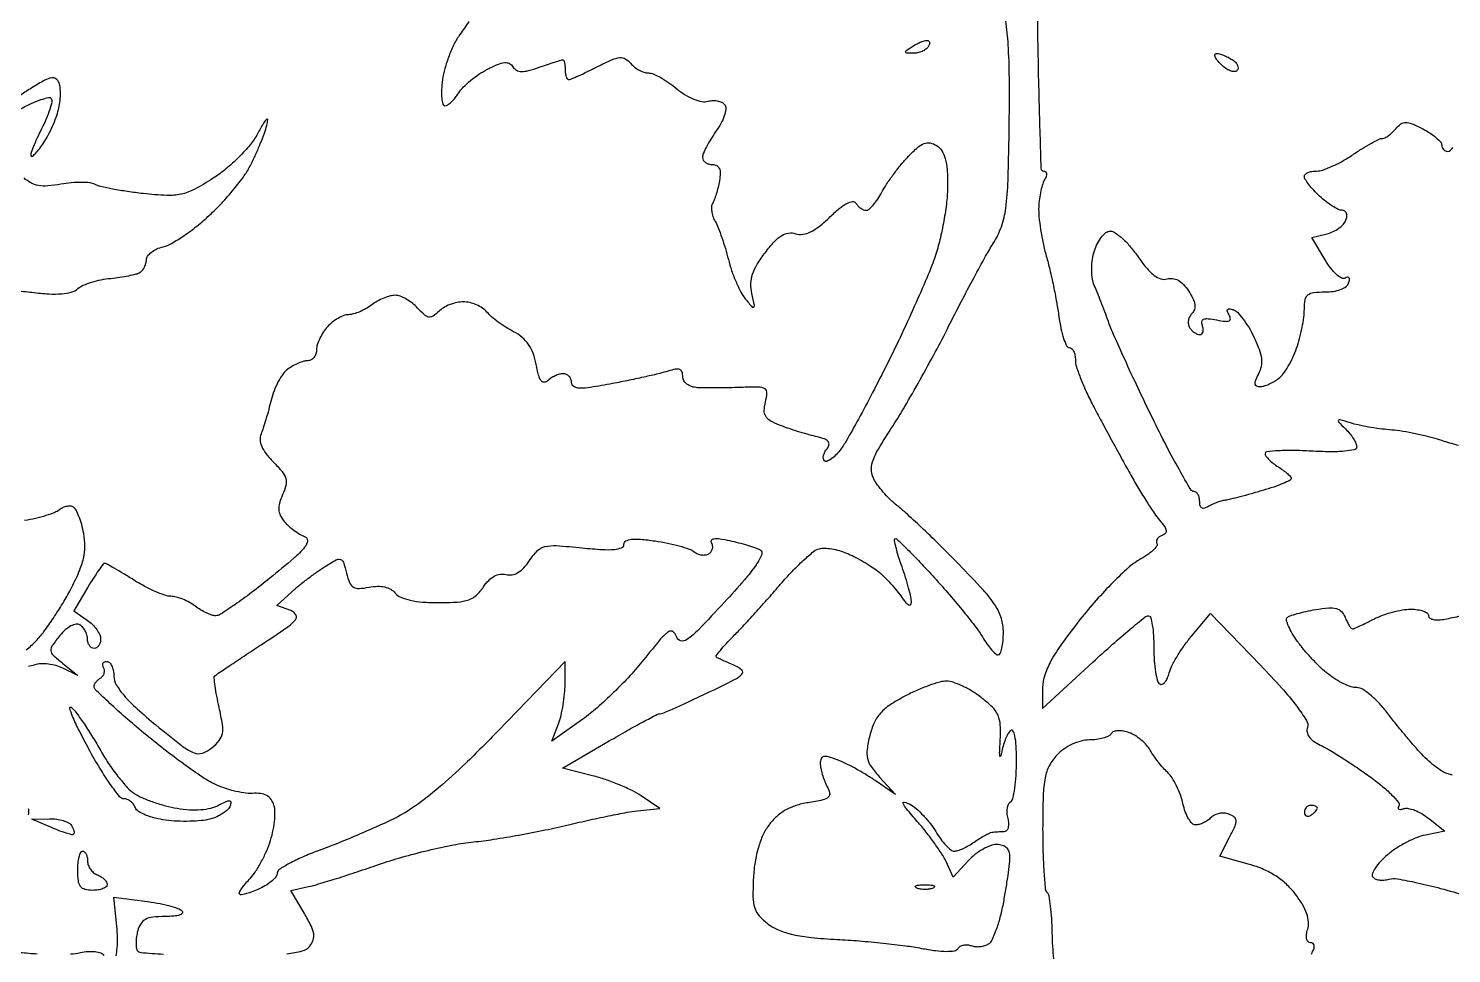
# Model space of a CAD drawing. Extents: x 0 to 102, y 0 to 135.
# Drawn here: x 22.84 to 41.24, y 16.02 to 27.99 of the extents above; entities that cross this region are included whole.
import ezdxf

# ---------------------------------------------------------------- set-up
doc = ezdxf.new("R2010")
doc.units = 0
doc.header["$MEASUREMENT"] = 0

msp = doc.modelspace()

# ---------------------------------------------------------------- linework, layer by layer
for points in [[(28.534706, 28.076142, -0.006972), (28.418406, 27.907897, 0.040367), (28.34648, 27.787383, 0.023072), (28.278691, 27.631949, 0.022927), (28.224573, 27.468246, 0.035038), (28.194379, 27.321839, 0.02091), (28.182612, 27.193621, 0.0352), (28.184844, 27.085641, 0.040944), (28.198424, 27.007873, 0.341429), (28.224911, 26.9874, 0.14926), (28.260854, 26.998374, 0.038917), (28.308705, 27.036321, 0.036009), (28.35895, 27.090194, 0.03009), (28.404305, 27.153939, -0.05681), (28.462818, 27.227531, -0.024408), (28.555887, 27.311959, -0.02377), (28.664826, 27.393138, -0.028915), (28.774281, 27.458017, -0.018366), (28.910072, 27.522031, -0.075807), (28.99775, 27.544649, -0.142015), (29.05858, 27.533517, -0.139413), (29.104542, 27.491535, 0.126467), (29.150889, 27.446985, 0.123256), (29.213432, 27.42976, 0.071044), (29.304279, 27.440565, 0.018803), (29.444339, 27.483557, -0.003115), (29.552055, 27.520356, -0.004519), (29.647635, 27.551387, -0.002359), (29.728836, 27.576521, -0.073999), (29.749524, 27.5796, -0.304343), (29.761036, 27.571878, -0.039853), (29.770483, 27.542323, -0.035395), (29.777054, 27.501336, -0.022055), (29.7792, 27.4527, 0.034209), (29.782529, 27.404094, 0.052217), (29.792616, 27.363077, 0.067939), (29.807349, 27.334855, 0.243127), (29.82487, 27.3258, 0.101015), (29.855133, 27.331977, 0.004541), (29.953108, 27.374767, 0.007464), (30.068789, 27.428633, 0.005258), (30.19729, 27.492495, -0.0126), (30.3844, 27.582084, -0.080998), (30.48545, 27.608933, -0.156658), (30.557968, 27.593269, -0.088871), (30.627279, 27.534795, 0.052454), (30.676048, 27.487195, 0.042605), (30.737051, 27.446941, 0.044198), (30.800434, 27.419408, 0.080538), (30.855996, 27.4104, -0.101212), (30.920075, 27.397295, -0.025733), (31.015889, 27.350427, -0.025166), (31.122007, 27.284383, -0.023124), (31.224109, 27.206237, 0.035006), (31.333416, 27.12662, 0.044775), (31.444414, 27.07023, 0.051422), (31.54658, 27.041094, 0.108125), (31.628623, 27.044408, -0.05817), (31.694785, 27.053702, -0.062249), (31.759753, 27.047119, -0.069967), (31.813822, 27.026457, -0.128829), (31.847702, 26.994193, -0.179168), (31.85818, 26.942235, -0.044754), (31.836824, 26.856823, -0.040022), (31.792971, 26.757149, -0.031086), (31.73035, 26.656513, 0.016331), (31.663526, 26.555866, 0.019139), (31.607074, 26.45616, 0.0184), (31.566129, 26.369213, 0.101172), (31.5558, 26.31869, 0.137525), (31.565709, 26.283344, 0.100191), (31.593563, 26.253228, 0.086096), (31.635224, 26.232953, 0.070406), (31.684355, 26.226, -0.118334), (31.739812, 26.212689, -0.175033), (31.773687, 26.176551, -0.112017), (31.785484, 26.112962, -0.034944), (31.77481, 26.015896, -0.014746), (31.756476, 25.929403, -0.014309), (31.732915, 25.843259, -0.014369), (31.70787, 25.768768, -0.050168), (31.685689, 25.723237, 0.123719), (31.672207, 25.680766, 0.051935), (31.674777, 25.620432, 0.047097), (31.69125, 25.55326, 0.044862), (31.720189, 25.489191, -0.034495), (31.758776, 25.408273, -0.010757), (31.805503, 25.282028, -0.010695), (31.851777, 25.138356, -0.011608), (31.890525, 24.996686, 0.022238), (31.932857, 24.85391, 0.018741), (31.989903, 24.70691, 0.019152), (32.052202, 24.576601, 0.048685), (32.109733, 24.489086, 0.004685), (32.199286, 24.380187, 0.410644), (32.21844, 24.378383, 0.277585), (32.226362, 24.400505, 0.003276), (32.193785, 24.557807, -0.061547), (32.182514, 24.685805, -0.07097), (32.204052, 24.806339, -0.057622), (32.26348, 24.934685, -0.025718), (32.368806, 25.088581, -0.022567), (32.485855, 25.228472, -0.068567), (32.581124, 25.307426, -0.104936), (32.66906, 25.339126, -0.111513), (32.760253, 25.331336, 0.112658), (32.852438, 25.32367, 0.078339), (32.952687, 25.354436, 0.055628), (33.067293, 25.427132, 0.023346), (33.204431, 25.548164, -0.020288), (33.325253, 25.656117, -0.050316), (33.423869, 25.721874, -0.085969), (33.496645, 25.74567, -0.298883), (33.539356, 25.725752, 0.054893), (33.566838, 25.690579, 0.049385), (33.602238, 25.660811, 0.052461), (33.639821, 25.64049, 0.098022), (33.67362, 25.6338, 0.183363), (33.711218, 25.648068, 0.033246), (33.764597, 25.702141, 0.031936), (33.821619, 25.777366, 0.024164), (33.87459, 25.86645, -0.024558), (33.937566, 25.97217, -0.01251), (34.026352, 26.098836, -0.012398), (34.124632, 26.225161, -0.018146), (34.217752, 26.33085, -0.021778), (34.337036, 26.446216, -0.089485), (34.422594, 26.49828, -0.142143), (34.499186, 26.504865, -0.090746), (34.582839, 26.471683, -0.111496), (34.651081, 26.404081, -0.076174), (34.695348, 26.303874, -0.050281), (34.719429, 26.157853, -0.017358), (34.725478, 25.943833, -0.027364), (34.713177, 25.742999, -0.014916), (34.677305, 25.498567, -0.014824), (34.625898, 25.251559, -0.02275), (34.565449, 25.0416, -0.017979), (34.474542, 24.801381, -0.005286), (34.318039, 24.439618, -0.005301), (34.13324, 24.036114, -0.005673), (33.943963, 23.6457, -0.004216), (33.755425, 23.275639, -0.005174), (33.572882, 22.933391, -0.004336), (33.414167, 22.648981, -0.036847), (33.332674, 22.527619, -0.029569), (33.272512, 22.459591, -0.048652), (33.213338, 22.41072, -0.065377), (33.163498, 22.385869, -0.286842), (33.132865, 22.392935, -0.166798), (33.119178, 22.420921, -0.083718), (33.120881, 22.460712, -0.068162), (33.137169, 22.505907, -0.052724), (33.166208, 22.549524, 0.116406), (33.191743, 22.60094, 0.250606), (33.180627, 22.642407, 0.123078), (33.127279, 22.676816, 0.02454), (33.017424, 22.708271, -0.011822), (32.91072, 22.735908, -0.006792), (32.783424, 22.773987, -0.006783), (32.656489, 22.815745, -0.011237), (32.550723, 22.854815, -0.034628), (32.432569, 22.911244, -0.128), (32.373679, 22.968279, -0.14767), (32.35462, 23.041827, -0.051607), (32.370339, 23.151167, 0.045501), (32.389125, 23.27142, 0.280572), (32.361266, 23.324535, 0.135774), (32.2827, 23.346344, 0.009538), (32.052216, 23.342148, -0.004177), (31.896785, 23.337651, -0.00373), (31.73533, 23.335533, -0.003743), (31.590224, 23.335799, -0.0116), (31.49235, 23.338983, -0.060675), (31.416179, 23.352601, -0.086946), (31.355204, 23.383696, -0.104206), (31.315991, 23.428576, -0.128308), (31.302, 23.482201, 0.090393), (31.291202, 23.54144, 0.21632), (31.260278, 23.572286, 0.137107), (31.204466, 23.577071, 0.031244), (31.11165, 23.553427, -0.018563), (31.005446, 23.523486, -0.00414), (30.821895, 23.480627, -0.004292), (30.608941, 23.434675, -0.004134), (30.39255, 23.391785, -0.00698), (30.108331, 23.341988, -0.046226), (29.964696, 23.332336, -0.133373), (29.892259, 23.353989, -0.259379), (29.8638, 23.405159, 0.095743), (29.855417, 23.448535, 0.097109), (29.831493, 23.485418, 0.098682), (29.795787, 23.510111, 0.102435), (29.75382, 23.5188, 0.067306), (29.705086, 23.51221, 0.03906), (29.649439, 23.492092, 0.038301), (29.595805, 23.462684, 0.051868), (29.552921, 23.427881, -0.192363), (29.508627, 23.408875, -0.251676), (29.469963, 23.428412, -0.088342), (29.436455, 23.50079, -0.017979), (29.405307, 23.63917, 0.040834), (29.365696, 23.783945, 0.063641), (29.306538, 23.89875, 0.06799), (29.223732, 23.989678, 0.054828), (29.113594, 24.062911, -0.021784), (29.015555, 24.11915, -0.017584), (28.915316, 24.187659, -0.017931), (28.827176, 24.257569, -0.042941), (28.76863, 24.316922, 0.072655), (28.712278, 24.367659, 0.044592), (28.633669, 24.410485, 0.04376), (28.546352, 24.439639, 0.058764), (28.463584, 24.4494, 0.05383), (28.379853, 24.440359, 0.038561), (28.289609, 24.413213, 0.03912), (28.206672, 24.373407, 0.065021), (28.145297, 24.326211, -0.045091), (28.072041, 24.265097, -0.192036), (28.017545, 24.252584, -0.147729), (27.960479, 24.279945, -0.023708), (27.872342, 24.368511, 0.041411), (27.804702, 24.431835, 0.037681), (27.725469, 24.485388, 0.039783), (27.646964, 24.522299, 0.09024), (27.582658, 24.534, 0.066702), (27.517357, 24.52525, 0.030337), (27.435601, 24.497513, 0.029371), (27.351666, 24.457335, 0.035611), (27.27852, 24.409791, -0.033512), (27.205739, 24.362048, -0.028102), (27.122901, 24.321277, -0.029035), (27.042708, 24.292627, -0.066383), (26.979362, 24.282891, 0.086225), (26.917644, 24.270895, 0.039007), (26.842933, 24.235544, 0.037108), (26.767949, 24.184889, 0.041758), (26.704412, 24.125489, 0.039834), (26.650826, 24.055862, 0.033667), (26.605529, 23.974691, 0.035013), (26.574316, 23.89462, 0.075569), (26.5644, 23.829389, -0.076779), (26.556056, 23.775373, -0.089708), (26.531873, 23.729533, -0.100764), (26.495899, 23.698889, -0.126851), (26.45367, 23.688, 0.07056), (26.400853, 23.680509, 0.028533), (26.332074, 23.656271, 0.027537), (26.259908, 23.621328, 0.031356), (26.195219, 23.579985, 0.078502), (26.133554, 23.517991, 0.0323), (26.070271, 23.417385, 0.030965), (26.01505, 23.298548, 0.034657), (25.9773, 23.178135, -0.007078), (25.946048, 23.055057, -0.006331), (25.910197, 22.928229, -0.006361), (25.875104, 22.815132, -0.019619), (25.847443, 22.740012, 0.117553), (25.835162, 22.662949, 0.083765), (25.856288, 22.577783, 0.062767), (25.912239, 22.483516, 0.031104), (26.004443, 22.379066, -0.0236), (26.119297, 22.252826, -0.103077), (26.16617, 22.164007, -0.130253), (26.168049, 22.075004, -0.047433), (26.126512, 21.95481, 0.034537), (26.085579, 21.845556, 0.087472), (26.075888, 21.76161, 0.101311), (26.095855, 21.687001, 0.057385), (26.147175, 21.608342, 0.036435), (26.202151, 21.55114, 0.02473), (26.272258, 21.494105, 0.024975), (26.345846, 21.445517, 0.044857), (26.41115, 21.414456, -0.339756), (26.446204, 21.358723, -0.151456), (26.410818, 21.273663, -0.042415), (26.269979, 21.131189, -0.006376), (25.960684, 20.87402, -0.007707), (25.723747, 20.688046, -0.011046), (25.507697, 20.531192, -0.007115), (25.323586, 20.40748, -0.145365), (25.260017, 20.3886, -0.082584), (25.209889, 20.396936, -0.026934), (25.140109, 20.425087, -0.026006), (25.064644, 20.465271, -0.026571), (24.99432, 20.512809, 0.036851), (24.920461, 20.560557, 0.029033), (24.834356, 20.601323, 0.029832), (24.749484, 20.629871, 0.061795), (24.680369, 20.639709, -0.080732), (24.601404, 20.654004, -0.018965), (24.476204, 20.703738, -0.019054), (24.334853, 20.772743, -0.017712), (24.1956, 20.8539, 0.004475), (24.064632, 20.934947, 0.006669), (23.948515, 21.003272, 0.003208), (23.849095, 21.059158, 0.1271), (23.824938, 21.0654, 0.236452), (23.804751, 21.055288, 0.006807), (23.746597, 20.975265, 0.012394), (23.680233, 20.876156, 0.00805), (23.608271, 20.758557), (23.427229, 20.451713), (23.599914, 20.330759, -0.043012), (23.665983, 20.27545, -0.042556), (23.721874, 20.209468, -0.045933), (23.760374, 20.143139, -0.108958), (23.7726, 20.087703, -0.067526), (23.766268, 20.04103, -0.084255), (23.747749, 20.001468, -0.099624), (23.720261, 19.975011, -0.142884), (23.688, 19.9656, -0.142666), (23.655739, 19.974996, -0.09965), (23.628251, 20.00141, -0.08433), (23.609733, 20.040909, -0.067639), (23.6034, 20.087507, 0.070808), (23.596122, 20.138643, 0.052786), (23.574524, 20.19145, 0.053341), (23.542714, 20.237919, 0.077743), (23.505099, 20.270168, 0.186075), (23.45497, 20.279582, 0.077023), (23.388764, 20.256456, 0.059899), (23.315774, 20.205502, 0.040281), (23.245561, 20.131802, 0.016882), (23.146949, 20.001246, 0.179467), (23.130238, 19.937913, 0.18287), (23.159046, 19.879608, 0.017652), (23.280412, 19.774264), (23.4765, 19.615844), (23.282954, 19.710809, 0.048733), (23.19649, 19.743232, 0.036811), (23.096792, 19.762176, 0.037692), (22.999522, 19.765956, 0.06781), (22.920996, 19.752321, -0.019358), (22.837874, 19.72944, -0.008006)], [(26.181557, 16.01521, 0.036498), (26.379065, 16.05156, 0.157049), (26.47863, 16.11489, 0.09452), (26.521609, 16.192775, 0.121137), (26.527697, 16.274159, 0.073817), (26.493954, 16.378135, 0.017971), (26.407702, 16.53711), (26.232627, 16.83384), (26.461963, 16.884215, 0.018684), (26.591017, 16.917662, 0.003565), (26.822742, 16.988855, 0.003798), (27.092169, 17.075994, 0.003485), (27.3681, 17.169697, -0.01464), (27.667389, 17.26394, -0.010422), (28.007623, 17.352607, -0.010535), (28.336015, 17.42364, -0.021982), (28.5948, 17.462222, 0.012462), (28.853633, 17.495788, 0.006085), (29.181977, 17.550818, 0.006032), (29.522249, 17.616361, 0.00869), (29.8215, 17.683196, -0.00479), (30.099226, 17.747501, -0.005008), (30.374044, 17.805484, -0.004819), (30.612362, 17.850894, -0.021998), (30.7521, 17.869825), (31.0059, 17.8929), (30.764907, 18.056147, 0.034459), (30.645118, 18.125771, 0.015834), (30.480618, 18.200407, 0.015596), (30.301873, 18.268319, 0.020814), (30.135533, 18.318007), (29.747154, 18.41662), (30.348987, 18.76811, -0.003647), (30.583538, 18.902811, -0.005508), (30.789901, 19.01635, -0.002344), (30.967322, 19.110367, -0.121238), (31.004841, 19.1196, 0.101486), (31.042521, 19.127327, 0.00244), (31.207132, 19.198763, 0.00524), (31.399599, 19.285823, 0.003526), (31.617634, 19.389091, 0.004061), (31.96832, 19.561749, 0.0804), (32.065152, 19.631771, 0.429148), (32.063717, 19.685906, 0.084574), (31.971853, 19.744116, -0.003352), (31.891215, 19.778472, -0.004412), (31.818148, 19.810951, -0.003234), (31.75741, 19.83907, -0.041954), (31.735846, 19.851529, -0.421299), (31.732813, 19.869681, -0.011348), (31.787207, 19.940556, -0.017032), (31.861068, 20.026255, -0.009999), (31.95486, 20.123875, 0.008508), (32.076009, 20.249219, 0.003393), (32.237949, 20.424948, 0.003356), (32.410092, 20.616885, 0.00422), (32.566847, 20.797084, -0.013583), (32.715419, 20.961554, -0.016792), (32.862874, 21.106088, -0.015249), (32.992885, 21.218134, -0.107839), (33.066933, 21.255374, -0.072424), (33.135041, 21.262657, -0.03), (33.227435, 21.253569, -0.028903), (33.326923, 21.231758, -0.033053), (33.418739, 21.199311, -0.016946), (33.512874, 21.155033, -0.010682), (33.619779, 21.097334, -0.010724), (33.722586, 21.036025, -0.019319), (33.803689, 20.9808, -0.029671), (33.879805, 20.917237, -0.015465), (33.967202, 20.829732, -0.015325), (34.051634, 20.734086, -0.022577), (34.119201, 20.644726, 0.020543), (34.177844, 20.566509, 0.085981), (34.222094, 20.528101, 0.340302), (34.247434, 20.53097, 0.211013), (34.259287, 20.560126, 0.047956), (34.250619, 20.628755, 0.010032), (34.221598, 20.74656, 0.010437), (34.182169, 20.882409, 0.009704), (34.136198, 21.019861, -0.009424), (34.092477, 21.150344, -0.014546), (34.060133, 21.264813, -0.008832), (34.038021, 21.359842, -0.254372), (34.044887, 21.383087, -0.408874), (34.066329, 21.383283, -0.002978), (34.206514, 21.246507, -0.008642), (34.368572, 21.080867, -0.005171), (34.555697, 20.878726, -0.006725), (34.750641, 20.657821, -0.006971), (34.937209, 20.434359, -0.006756), (35.093294, 20.236619, -0.029744), (35.176562, 20.11365, 0.019629), (35.234305, 20.024549, 0.026701), (35.293602, 19.949341, 0.025788), (35.347356, 19.894194, 0.188855), (35.38104, 19.881, 0.308272), (35.406807, 19.898554, 0.038017), (35.427907, 19.967084, 0.034341), (35.442602, 20.061734, 0.021348), (35.4474, 20.174053, 0.073886), (35.42076, 20.353348, 0.070922), (35.343037, 20.519904, 0.040843), (35.185461, 20.722997, 0.008612), (34.87635, 21.049056, 0.003957), (34.642212, 21.283916, 0.00431), (34.410918, 21.508376, 0.004051), (34.209716, 21.697203, 0.021148), (34.0938, 21.795491, -0.024857), (34.005356, 21.871619, -0.018026), (33.914481, 21.964527, -0.018285), (33.834428, 22.059237, -0.037461), (33.780351, 22.139953, -0.101418), (33.74194, 22.258539, -0.109079), (33.754825, 22.379404, -0.053827), (33.830388, 22.543709, -0.008798), (34.015623, 22.841677, 0.010866), (34.172143, 23.095791, 0.004872), (34.367279, 23.43614, 0.00482), (34.566637, 23.800021, 0.006533), (34.739206, 24.132715, -0.003516), (34.901064, 24.449421, -0.003481), (35.067887, 24.764871, -0.003416), (35.217671, 25.038885, -0.013459), (35.315571, 25.204454, 0.055039), (35.420496, 25.421141, 0.052267), (35.477904, 25.659298, 0.025918), (35.506998, 26.020946, 0.00373), (35.522562, 26.762242, 0.005347), (35.524225, 27.348385, 0.013341), (35.509436, 27.776456, 0.01665), (35.480043, 28.086526, 0.072354)], [(35.886879, 28.101225, 0.004164), (35.907017, 27.0453, 0.000842), (35.932275, 26.17697, 0.405232), (35.968957, 26.1414, -0.172723), (35.993854, 26.132535, -0.192282), (36.006176, 26.110336, -0.119362), (36.002378, 26.076194, -0.054387), (35.982438, 26.03565, 0.066611), (35.955801, 25.97798, 0.021279), (35.931722, 25.88641, 0.020811), (35.913311, 25.781024, 0.021805), (35.90408, 25.6761, 0.034971), (35.907273, 25.552244, 0.014273), (35.928154, 25.385023, 0.01404), (35.960896, 25.205954, 0.017425), (36.001775, 25.0416, -0.011577), (36.04743, 24.866794, -0.006695), (36.094623, 24.654687, -0.006688), (36.136296, 24.440502, -0.011154), (36.164924, 24.25905, 0.018234), (36.191461, 24.105046, 0.028507), (36.226562, 23.975243, 0.027668), (36.264627, 23.878943, 0.292719), (36.298584, 23.8572, -0.192831), (36.328914, 23.845051, -0.087626), (36.354671, 23.810021, -0.067464), (36.37215, 23.75806, -0.047476), (36.378, 23.696591, 0.079178), (36.392201, 23.607475, 0.014541), (36.448757, 23.450168, 0.015298), (36.52666, 23.268351, 0.013388), (36.618874, 23.083241, 0.00142), (36.728171, 22.87921, 0.00087), (36.858138, 22.639236, 0.000872), (36.987633, 22.402113, 0.001554), (37.09514, 22.2075, 0.007653), (37.195319, 22.03379, 0.007448), (37.301654, 21.861636, 0.007378), (37.39956, 21.713162, 0.027364), (37.467616, 21.62409, -0.023365), (37.530205, 21.543516, -0.115263), (37.551612, 21.490565, -0.232006), (37.540103, 21.453525, -0.119862), (37.498423, 21.426514, 0.066533), (37.460793, 21.407434, 0.099705), (37.435231, 21.381066, 0.127322), (37.425602, 21.351801, 0.15578), (37.432542, 21.323987, -0.308135), (37.431001, 21.289173, -0.044641), (37.381019, 21.233464, -0.037825), (37.301949, 21.170213, -0.023268), (37.200419, 21.107607, 0.056938), (37.064315, 21.010486, 0.013995), (36.865058, 20.820521, 0.014148), (36.647686, 20.588582, 0.013717), (36.44145, 20.342364, 0.010973), (36.207893, 20.03378, 0.03064), (36.062679, 19.80455, 0.044324), (35.981523, 19.620263, 0.08174), (35.955, 19.459106), (35.955, 19.190074), (36.605356, 19.789337, -0.004919), (36.85958, 20.019005, -0.007528), (37.084864, 20.212566, -0.003258), (37.279553, 20.372673, -0.172099), (37.324456, 20.3886, -0.341558), (37.351427, 20.367743, -0.02282), (37.373007, 20.26581, -0.025295), (37.388244, 20.130838, -0.01546), (37.3932, 19.970593, 0.016839), (37.398708, 19.807077, 0.023471), (37.4154, 19.661655, 0.021187), (37.439218, 19.546281, 0.195243), (37.468775, 19.505877, 0.242135), (37.501349, 19.503317, 0.115905), (37.536258, 19.528633, 0.074408), (37.568496, 19.579598, 0.041927), (37.592375, 19.648935, -0.055728), (37.627127, 19.741483, -0.018575), (37.697588, 19.868135, -0.018227), (37.786673, 20.003725, -0.019794), (37.883109, 20.128669), (38.125819, 20.418639), (38.772681, 19.747969, -0.009435), (39.046399, 19.453245, -0.021141), (39.24019, 19.217154, -0.021684), (39.366391, 19.033349, -0.218045), (39.378057, 18.943383, 0.12629), (39.374985, 18.880976, 0.105901), (39.40166, 18.820119, 0.082826), (39.458187, 18.76404, 0.047188), (39.541848, 18.715935, -0.027181), (39.648619, 18.660094, -0.00713), (39.813284, 18.559028, -0.00722), (39.997749, 18.438388, -0.007341), (40.177624, 18.313122, -0.015724), (40.339264, 18.189109, -0.025272), (40.467929, 18.072469, -0.022637), (40.558209, 17.973315, -0.322228), (40.561367, 17.928189, 0.109688), (40.552476, 17.902655, 0.301956), (40.560701, 17.886461, 0.171363), (40.58544, 17.882088, 0.045655), (40.624756, 17.892368, -0.137679), (40.681524, 17.89654, -0.042398), (40.764673, 17.872176, -0.03881), (40.857339, 17.827715, -0.03404), (40.9464, 17.767697), (41.1579, 17.603197), (40.9041, 17.550987, 0.045744), (40.78978, 17.516335, 0.024112), (40.655074, 17.453911, 0.023782), (40.52225, 17.376138, 0.033657), (40.412753, 17.293834, 0.026659), (40.325201, 17.209757, 0.039491), (40.258874, 17.12662, 0.045424), (40.219476, 17.055127, 0.246429), (40.222487, 17.012388, 0.152806), (40.252677, 16.98623, 0.06449), (40.304773, 16.971143, 0.055448), (40.369037, 16.968423, 0.046858), (40.436215, 16.979411, -0.107079), (40.542077, 16.983906, -0.010272), (40.796852, 16.934523, -0.012709), (41.101104, 16.860901, -0.0097), (41.430181, 16.765478, 0.006743)], [(22.733206, 26.942031, -0.017533), (22.874369, 27.014555, -0.028191), (22.999817, 27.065122, -0.027358), (23.099246, 27.092865, -0.318844), (23.134384, 27.078012, -0.197004), (23.141492, 27.035208, -0.021298), (23.11449, 26.936519, -0.023581), (23.070055, 26.817315, -0.016881), (23.009739, 26.688434, 0.010237), (22.948563, 26.562115, 0.016065), (22.901764, 26.450931, 0.010213), (22.868537, 26.358723, 0.285074), (22.874119, 26.334881, 0.392951), (22.892807, 26.334197, 0.026872), (22.934517, 26.374318, 0.027063), (22.984503, 26.434031, 0.015704), (23.038217, 26.510648, 0.02454), (23.093775, 26.60526, 0.01558), (23.149462, 26.720322, 0.015647), (23.197178, 26.836969, 0.027782), (23.228, 26.936099, 0.029882), (23.245606, 27.029578, 0.02645), (23.252885, 27.128394, 0.027373), (23.249822, 27.21819, 0.069506), (23.235131, 27.281612, 0.138873), (23.195112, 27.335094, 0.210669), (23.139504, 27.348535, 0.082879), (23.050633, 27.316749, 0.011891), (22.883709, 27.218351, 0.009842), (22.738262, 27.123865, 0.004189)], [(22.663537, 24.595224, -0.011142), (22.88494, 24.57256, 0.015518), (23.104565, 24.552017, 0.035756), (23.270344, 24.553551, 0.048831), (23.393717, 24.575787, 0.104584), (23.478932, 24.620619, -0.071055), (23.548472, 24.663335, -0.026372), (23.65635, 24.70348, -0.025499), (23.780331, 24.735472, -0.028021), (23.903088, 24.753463, 0.013304), (24.022521, 24.767392, 0.014919), (24.136534, 24.787261, 0.014302), (24.23215, 24.809748, 0.073631), (24.281995, 24.831209, 0.084174), (24.313689, 24.859093, 0.053435), (24.340476, 24.900469, 0.051941), (24.358661, 24.948203, 0.065143), (24.3648, 24.995122, -0.162639), (24.380551, 25.042263, -0.067261), (24.428397, 25.090703, -0.056782), (24.498467, 25.133068, -0.046147), (24.5813, 25.162195, 0.069069), (24.689655, 25.205955, 0.018767), (24.84666, 25.30423, 0.018616), (25.018173, 25.430345, 0.018366), (25.180631, 25.569414, 0.01943), (25.338289, 25.726495, 0.015674), (25.495424, 25.906733, 0.015956), (25.630088, 26.082494, 0.038733), (25.714675, 26.222197, 0.011494), (25.776665, 26.352508, 0.009081), (25.837876, 26.496132, 0.0092), (25.889844, 26.631594, 0.022442), (25.921738, 26.7336, 0.042419), (25.933862, 26.802823, 0.684613), (25.918883, 26.81022, 0.075298), (25.879248, 26.761063, 0.006799), (25.801281, 26.623188, -0.046819), (25.705164, 26.481065, -0.023884), (25.560364, 26.321191, -0.023429), (25.393335, 26.168611, -0.031295), (25.227537, 26.047521, -0.01921), (24.982522, 25.904023, -0.069263), (24.81311, 25.841587, -0.065459), (24.628215, 25.826008, -0.015957), (24.3225, 25.850081, -0.008828), (24.119766, 25.876204, -0.010643), (23.930401, 25.908143, -0.009404), (23.772739, 25.941283, -0.068202), (23.700493, 25.968656, 0.098851), (23.635338, 25.988904, 0.024711), (23.523531, 25.995042, 0.024274), (23.392441, 25.989386, 0.022306), (23.258722, 25.971052, -0.024615), (23.091366, 25.948892, -0.063059), (22.969505, 25.9542, -0.081221), (22.871924, 25.987794, -0.066548), (22.782465, 26.052548, 0.054772)], [(41.331823, 22.590406, -0.001135), (41.245545, 22.615085, -0.002926), (41.145274, 22.644649, -0.001936), (41.030441, 22.679724, 0.016947), (40.895806, 22.716468, 0.010346), (40.734719, 22.751114, 0.010365), (40.573503, 22.778858, 0.018066), (40.438742, 22.794229, -0.013991), (40.310178, 22.807832, -0.010298), (40.168629, 22.829804, -0.010423), (40.03552, 22.856155, -0.022767), (39.935088, 22.883066, 0.004181), (39.80027, 22.924618, 0.304003), (39.779195, 22.918107, 0.378068), (39.780025, 22.898386, 0.005117), (39.871696, 22.804819, -0.027758), (39.926848, 22.743177, -0.029753), (39.973469, 22.677164, -0.031135), (40.006277, 22.616122, -0.108148), (40.0158, 22.57261, -0.352128), (39.986322, 22.535944, -0.031137), (39.860521, 22.516382, -0.026415), (39.675662, 22.509134, -0.010705), (39.4236, 22.517969, 0.010349), (39.196533, 22.526089, 0.017275), (39.005359, 22.522361, 0.011427), (38.853798, 22.510684, 0.38529), (38.8314, 22.485932, 0.162199), (38.842064, 22.453923, 0.03412), (38.881102, 22.408634, 0.032442), (38.935823, 22.360026, 0.025807), (39.0006, 22.314767, -0.018116), (39.065404, 22.270955, -0.024852), (39.120097, 22.226691, -0.023217), (39.160513, 22.186988, -0.189173), (39.1698, 22.163319, -0.290053), (39.155642, 22.140966, -0.011074), (39.061633, 22.099049, -0.016836), (38.942711, 22.053795, -0.010709), (38.801572, 22.008814, -0.00385), (38.651927, 21.965879, -0.004277), (38.506784, 21.926777, -0.003965), (38.382479, 21.895477, -0.022176), (38.315122, 21.882216, 0.032887), (38.262188, 21.870612, 0.019256), (38.200564, 21.850186, 0.019206), (38.140227, 21.824891, 0.030763), (38.09115, 21.798278, -0.074452), (38.046213, 21.77876, -0.207382), (38.012914, 21.783719, -0.192079), (37.992073, 21.812036, -0.063818), (37.9854, 21.864107, 0.054439), (37.97989, 21.914563, 0.07412), (37.963551, 21.957256, 0.093733), (37.939401, 21.985905, 0.172553), (37.911021, 21.996, -0.266392), (37.869512, 22.019805, -0.003855), (37.722488, 22.275577, -0.009395), (37.556497, 22.582916, -0.005913), (37.373652, 22.94775, -0.002956), (37.188646, 23.333844, -0.003335), (37.015624, 23.706903, -0.00305), (36.872556, 24.025994, -0.018155), (36.804992, 24.1956, 0.004152), (36.75893, 24.321366, 0.003448), (36.70789, 24.454423, 0.003481), (36.659438, 24.575681, 0.009391), (36.622815, 24.6609, -0.068477), (36.59809, 24.744389, -0.033951), (36.58888, 24.854687, -0.032653), (36.594805, 24.973445, -0.038497), (36.616287, 25.0839, -0.041059), (36.652526, 25.182832, -0.046261), (36.703318, 25.270392, -0.051824), (36.760198, 25.335029, -0.139706), (36.81429, 25.362368, -0.189248), (36.879402, 25.350269, -0.039723), (36.974304, 25.280023, -0.036045), (37.079039, 25.174602, -0.026022), (37.180426, 25.043438, 0.020475), (37.297903, 24.887925, 0.055854), (37.396625, 24.791948, 0.087615), (37.483649, 24.746096, 0.155607), (37.563923, 24.745983, -0.111778), (37.634574, 24.751982, -0.093748), (37.705983, 24.72793, -0.075635), (37.775874, 24.673372, -0.04427), (37.841833, 24.589863, -0.030995), (37.897204, 24.492722, -0.07673), (37.921585, 24.414718, -0.110941), (37.917069, 24.351394, -0.123934), (37.885732, 24.298972, 0.078965), (37.856137, 24.258193, 0.074126), (37.839835, 24.209361, 0.077878), (37.838911, 24.160188, 0.104608), (37.853944, 24.118371, 0.054564), (37.881395, 24.083191, 0.049279), (37.916693, 24.053417, 0.0524), (37.954124, 24.033088, 0.098522), (37.987738, 24.0264, 0.179151), (38.013311, 24.035867, 0.148477), (38.028997, 24.060506, 0.102465), (38.03155, 24.098055, 0.057585), (38.020135, 24.142507, -0.118439), (38.013389, 24.193858, -0.279958), (38.035876, 24.223372, -0.120362), (38.094027, 24.231222, -0.02088), (38.204564, 24.214841, 0.017209), (38.315441, 24.197576, 0.124629), (38.368541, 24.204406, 0.346945), (38.384152, 24.231234, 0.103533), (38.366898, 24.278909, -0.041411), (38.343524, 24.324833, -0.260451), (38.346597, 24.349991, -0.275408), (38.369244, 24.359624, -0.044822), (38.417774, 24.348521, -0.124143), (38.472701, 24.313969, -0.028081), (38.54478, 24.229448, -0.027427), (38.619119, 24.119641, -0.023621), (38.685097, 23.996849, -0.021931), (38.753463, 23.836031, -0.058284), (38.783288, 23.715032, -0.078978), (38.780002, 23.613619, -0.075487), (38.745571, 23.516503, 0.022449), (38.705979, 23.433806, 0.130541), (38.699199, 23.386381, 0.273465), (38.718771, 23.360714, 0.102904), (38.764973, 23.352291, 0.067716), (38.816068, 23.360534, 0.029227), (38.880893, 23.384464, 0.028258), (38.947927, 23.418395, 0.03336), (39.006914, 23.458041, 0.068787), (39.064974, 23.517322, 0.025122), (39.130206, 23.615301, 0.024345), (39.191703, 23.731021, 0.026729), (39.239564, 23.848674, 0.019986), (39.277646, 23.974935, 0.014958), (39.309791, 24.116646, 0.015181), (39.332039, 24.252112, 0.033118), (39.339, 24.357092, -0.043507), (39.349466, 24.477146, -0.178729), (39.385632, 24.539207, -0.147391), (39.45831, 24.569657, -0.026793), (39.605898, 24.577118, 0.038919), (39.713703, 24.58519, 0.052716), (39.80808, 24.61008, 0.06346), (39.878431, 24.647601, 0.157454), (39.912973, 24.693826, 0.0498), (39.922891, 24.736205, 0.194433), (39.91627, 24.761739, 0.288535), (39.896595, 24.769398, 0.090993), (39.865858, 24.757402, -0.271539), (39.820629, 24.756349, -0.058032), (39.754186, 24.804079, -0.045746), (39.679862, 24.885396, -0.029014), (39.608281, 24.992061), (39.437997, 25.280671), (39.632967, 25.329605, 0.049945), (39.711182, 25.357776, 0.045279), (39.785051, 25.401656, 0.04812), (39.844086, 25.453714, 0.096686), (39.876913, 25.50617, 0.067754), (39.888401, 25.554988, 0.115533), (39.88282, 25.596309, 0.152455), (39.861401, 25.62352, 0.151481), (39.828247, 25.6338, -0.114174), (39.778112, 25.6454, -0.026307), (39.701771, 25.687834, -0.025848), (39.61693, 25.747335, -0.022726), (39.534803, 25.817747, -0.017509), (39.459827, 25.893295, -0.022371), (39.396517, 25.968179, -0.021075), (39.350081, 26.03392, -0.144193), (39.339, 26.071547, -0.209936), (39.350732, 26.098257, -0.081525), (39.385235, 26.120881, -0.062082), (39.436137, 26.136275, -0.042446), (39.496394, 26.1414, 0.083726), (39.577325, 26.155048, 0.022374), (39.699105, 26.203528, 0.022029), (39.83458, 26.271946, 0.021134), (39.965451, 26.3529, -0.009722), (40.089962, 26.433905, -0.012964), (40.206268, 26.502272, -0.010217), (40.305045, 26.554333, -0.116681), (40.347598, 26.5644, 0.120401), (40.381681, 26.572728, 0.035653), (40.427772, 26.601022, 0.033515), (40.476759, 26.641359, 0.030564), (40.521551, 26.689072, -0.061928), (40.587654, 26.751195, -0.160586), (40.649104, 26.77103, -0.101257), (40.728539, 26.754261, -0.016843), (40.87031, 26.686899, -0.024683), (40.964233, 26.632296, -0.032603), (41.043546, 26.573102, -0.034189), (41.100451, 26.517405, -0.183977), (41.1156, 26.477627, 0.09443), (41.121596, 26.446164, 0.096742), (41.138723, 26.419413, 0.098952), (41.16428, 26.401506, 0.103846), (41.194316, 26.3952, 0.18634), (41.226438, 26.407602, 0.06989), (41.25785, 26.445327, 0.056863)], [(22.808747, 19.946783, 0.044743), (22.938237, 20.062664, 0.028219), (23.039554, 20.184193, 0.012039), (23.161641, 20.357228, 0.011868), (23.283312, 20.548463, 0.01528), (23.385423, 20.730012, 0.018389), (23.492758, 20.955071, 0.04451), (23.550531, 21.129829, 0.055743), (23.569246, 21.286424, 0.048293), (23.554546, 21.451284, 0.02114), (23.527743, 21.566944, 0.025778), (23.492631, 21.672354, 0.025721), (23.454773, 21.756112, 0.136152), (23.420904, 21.792718, 0.117137), (23.383224, 21.805219, 0.067931), (23.335335, 21.802895, 0.061972), (23.285031, 21.786895, 0.061849), (23.240144, 21.759048, -0.07702), (23.178936, 21.72359, -0.017636), (23.065726, 21.684044, -0.017831), (22.930548, 21.647339, -0.016538), (22.789675, 21.619309, -0.038293)], [(41.253344, 18.325664, 0.046701), (41.2002, 18.341789, -0.086754), (41.137334, 18.366485, -0.022978), (41.047573, 18.427021, -0.0226), (40.950248, 18.506449, -0.021519), (40.858817, 18.595589, -0.010181), (40.759583, 18.705433, -0.004928), (40.636924, 18.849743, -0.004885), (40.512049, 19.002643, -0.007004), (40.404626, 19.14075, 0.027281), (40.302008, 19.262185, 0.032145), (40.191931, 19.364808, 0.033901), (40.089744, 19.437501, 0.138512), (40.017168, 19.458, -0.081347), (39.945329, 19.469766, -0.028753), (39.848267, 19.508777, -0.027643), (39.744653, 19.564701, -0.029088), (39.649666, 19.630857, -0.024419), (39.552402, 19.715367, -0.013303), (39.441124, 19.827848, -0.013228), (39.333823, 19.948486, -0.020434), (39.248327, 20.058728, -0.021183), (39.182422, 20.160112, -0.032292), (39.134945, 20.253694, -0.033728), (39.108236, 20.329802, -0.270167), (39.117337, 20.364337, -0.115085), (39.153648, 20.386912, -0.013097), (39.246536, 20.415736, -0.015279), (39.360569, 20.444142, -0.011877), (39.486116, 20.468264, -0.019631), (39.654036, 20.489673, -0.085222), (39.753718, 20.481433, -0.141073), (39.81836, 20.443314, -0.094168), (39.865024, 20.370498, 0.018837), (39.890859, 20.312615, 0.027235), (39.918296, 20.263785, 0.025933), (39.943974, 20.227682, 0.229061), (39.961103, 20.2194, 0.102229), (39.984357, 20.224205, 0.004903), (40.057255, 20.256524, 0.007847), (40.143375, 20.297363, 0.005557), (40.23878, 20.345779, -0.032537), (40.348544, 20.394228, -0.022391), (40.478259, 20.435187, -0.022641), (40.60719, 20.463451, -0.042097), (40.71375, 20.472679, -0.035253), (40.802857, 20.466589, -0.053599), (40.878059, 20.447722, -0.070076), (40.929668, 20.420007, -0.238907), (40.9464, 20.386988, 0.256351), (40.962604, 20.35746, 0.092667), (41.008528, 20.339, 0.06311), (41.076859, 20.334117, 0.037518), (41.1579, 20.344688, -0.000202), (41.253292, 20.364453, -0.000124), (41.365627, 20.387653, -0.000124)], [(39.430493, 16.01055, 0.031366), (39.460404, 16.076083, 0.111847), (39.466922, 16.121438, 0.22167), (39.451849, 16.147988, 0.155787), (39.418616, 16.1586, -0.205115), (39.386997, 16.172141, -0.14001), (39.368582, 16.207226, -0.086607), (39.366793, 16.262504, -0.04175), (39.382575, 16.331818, 0.096333), (39.393431, 16.42559, 0.064963), (39.371274, 16.531328, 0.051248), (39.315395, 16.650421, 0.027628), (39.224265, 16.784671, 0.042509), (39.106429, 16.914615, 0.043441), (38.969115, 17.021721, 0.041745), (38.810251, 17.106899, 0.033945), (38.628157, 17.171488), (38.245337, 17.278671), (38.372127, 17.523855, 0.012763), (38.442456, 17.668808, 0.114408), (38.456295, 17.737655, 0.228808), (38.432871, 17.782723, 0.068907), (38.363372, 17.821053, 0.076954), (38.3044, 17.833796, 0.06167), (38.239492, 17.829637, 0.062726), (38.178731, 17.810009, 0.087133), (38.131993, 17.777233, -0.046863), (38.087711, 17.740555, -0.037384), (38.033979, 17.709551, -0.038626), (37.979383, 17.688287, -0.073681), (37.932902, 17.6814, -0.206025), (37.889028, 17.700279, -0.055335), (37.842242, 17.762143, -0.046483), (37.799954, 17.85103, -0.033751), (37.769272, 17.95627, 0.032674), (37.736118, 18.070907, 0.026987), (37.686479, 18.188048, 0.027813), (37.628947, 18.290807, 0.062979), (37.5722, 18.359312, -0.023876), (37.513405, 18.419965, -0.01453), (37.449614, 18.496779, -0.014549), (37.390661, 18.57681, -0.024838), (37.346847, 18.6473, 0.057132), (37.299552, 18.713465, 0.034882), (37.230302, 18.780121, 0.034617), (37.151381, 18.837348, 0.05101), (37.07459, 18.875036, 0.042517), (36.998912, 18.895926, 0.060013), (36.929175, 18.900428, 0.074808), (36.873829, 18.888934, 0.167318), (36.841, 18.862078, -0.145178), (36.806084, 18.830902, -0.040809), (36.736942, 18.804958, -0.037483), (36.650217, 18.787155, -0.031894), (36.556954, 18.7812, 0.065295), (36.451261, 18.767338, 0.044343), (36.337089, 18.725735, 0.043204), (36.228412, 18.662871, 0.051503), (36.138947, 18.585397, 0.068173), (36.041022, 18.447664, 0.073223), (35.986677, 18.291921, 0.040171), (35.96128, 18.06038, 0.007238), (35.955, 17.626597, 0.006936), (35.959113, 17.330108, 0.010341), (35.971667, 17.071064, 0.00573), (35.989103, 16.855102, 0.175101), (36.011738, 16.806862, -0.154698), (36.034386, 16.763192, -0.012203), (36.053781, 16.632269, -0.015668), (36.068483, 16.471728, -0.011334), (36.075188, 16.292179, 0.011717), (36.082035, 16.112494, 0.016098), (36.097164, 15.951528, 0.012771)], [(22.834514, 17.89377, -0.073432), (22.842, 17.843072, -0.091245), (22.836585, 17.813649, -0.095768)], [(23.97201, 15.988283, 0.026873), (23.986961, 16.092298, 0.027694), (23.991398, 16.224096, 0.019783), (23.982357, 16.371441), (23.944333, 16.747216), (24.344917, 16.695741, -0.01427), (24.504181, 16.670638, -0.017404), (24.651437, 16.637758, -0.016075), (24.771971, 16.602231, -0.106122), (24.82587, 16.570633, -0.362495), (24.829707, 16.542081, -0.17414), (24.798527, 16.51768, -0.059635), (24.719878, 16.50173, -0.020242), (24.603087, 16.497, 0.026726), (24.447304, 16.488667, 0.094129), (24.35172, 16.459666, 0.131956), (24.291317, 16.403991, 0.077137), (24.251848, 16.313118, 0.028464), (24.236627, 16.237593, 0.030697), (24.230581, 16.162713, 0.03225), (24.233491, 16.098468, 0.111413), (24.246974, 16.059318, 0.238171), (24.292797, 16.031249, 0.004408), (24.583623, 16.009939, 0.009809)], [(22.731459, 16.03307, 0.013156), (22.953728, 16.015167, 0.012507)], [(23.380998, 16.012807, 0.04253), (23.51071, 16.029923, -0.034582), (23.612274, 16.044968, -0.049962), (23.702953, 16.042981, -0.06102), (23.773441, 16.025459, -0.164379), (23.812692, 15.992973, 0.081897)]]:
    msp.add_lwpolyline(points, format="xyb")
for points in [[(34.458343, 27.832105, -0.157323), (34.479948, 27.825583, -0.195945), (34.491322, 27.808168, -0.128516), (34.489587, 27.78113, -0.058538), (34.4745, 27.7488, -0.101161), (34.444076, 27.716481, -0.052761), (34.39555, 27.689432, -0.049393), (34.337757, 27.671275, -0.053738), (34.279157, 27.665495, -0.012098), (34.19858, 27.668176, -0.343021), (34.183836, 27.681063, -0.295079), (34.191703, 27.70063, -0.010223), (34.263, 27.7488, -0.021347), (34.316607, 27.780285, -0.021318), (34.372728, 27.807099, -0.021733), (34.423606, 27.826229, -0.074451)], [(38.199921, 27.662905, -0.065064), (38.2398, 27.657048, -0.023657), (38.294093, 27.63887, -0.022986), (38.352315, 27.613125, -0.025409), (38.40595, 27.582904, -0.058289), (38.448915, 27.548134, -0.091488), (38.475332, 27.508809, -0.124167), (38.481443, 27.471417, -0.176889), (38.467386, 27.441186, -0.211086), (38.432641, 27.427736, -0.081089), (38.380871, 27.438692, -0.061728), (38.320732, 27.471054, -0.042131), (38.261357, 27.521186, -0.026521), (38.211976, 27.576103, -0.067675), (38.184317, 27.621809, -0.175591), (38.182575, 27.650141, -0.337073)], [(30.94245, 21.356012, -0.01474), (31.103779, 21.327787, -0.016791), (31.256232, 21.291084, -0.016132), (31.382757, 21.251654, -0.084663), (31.446344, 21.216645, 0.070249), (31.492057, 21.189742, 0.064588), (31.544758, 21.175572, 0.068448), (31.596172, 21.175727, 0.10384), (31.638074, 21.190863, 0.096889), (31.668166, 21.218714, 0.097414), (31.685475, 21.255801, 0.098434), (31.68735, 21.296351, 0.10123), (31.673496, 21.334092, -0.292525), (31.673991, 21.365853, -0.221231), (31.704459, 21.384557, -0.065731), (31.780477, 21.38333, -0.015812), (31.904766, 21.360837, -0.010742), (32.022173, 21.333082, -0.010593), (32.13883, 21.300192, -0.010514), (32.239719, 21.267091, -0.039446), (32.300617, 21.240122, -0.387112), (32.321652, 21.179957, -0.049124), (32.249744, 21.04849, -0.029061), (32.09805, 20.851732, -0.008005), (31.837065, 20.560632, -0.004615), (31.507519, 20.211217, -0.045919), (31.355457, 20.079546, -0.220132), (31.273026, 20.063819, -0.277292), (31.219148, 20.117742, 0.177393), (31.176356, 20.180952, 0.320232), (31.1167, 20.181233, 0.064817), (31.014826, 20.087358, 0.00581), (30.7944, 19.817635, -0.018281), (30.619249, 19.613899, -0.012631), (30.407117, 19.395967, -0.012753), (30.192272, 19.196573, -0.025358), (30.010589, 19.052069), (29.607478, 18.763551), (29.693339, 18.989383, 0.032759), (29.726292, 19.096736, 0.016943), (29.753978, 19.234417, 0.016771), (29.772957, 19.378434, 0.024376), (29.7792, 19.506415), (29.7792, 19.797616), (28.913498, 18.89998, -0.00842), (28.492415, 18.477827, -0.016764), (28.142632, 18.160806, -0.02107), (27.843344, 17.928217, -0.039748), (27.581048, 17.771324, -0.009087), (27.364251, 17.668881, -0.005028), (27.096087, 17.551306, -0.005012), (26.8219, 17.437598, -0.008042), (26.58555, 17.346737, 0.014855), (26.382896, 17.265644, 0.022339), (26.211926, 17.181996, 0.018617), (26.081826, 17.104555, 0.25261), (26.05614, 17.057735, -0.1668), (26.040769, 17.013931, -0.044694), (25.989337, 16.959531, -0.040146), (25.916143, 16.904593, -0.032234), (25.829653, 16.857437, -0.016426), (25.740738, 16.819648, -0.024448), (25.660497, 16.793044, -0.021661), (25.595316, 16.777923, -0.247374), (25.57092, 16.78548, -0.316687), (25.567127, 16.807315, -0.033999), (25.593597, 16.854709, -0.032023), (25.63679, 16.912559, -0.019815), (25.694327, 16.974943, 0.048236), (25.761967, 17.057196, 0.020549), (25.836647, 17.178801, 0.020105), (25.906249, 17.316014, 0.024887), (25.959316, 17.449081, 0.028036), (25.996942, 17.58313, 0.026412), (26.020241, 17.723239, 0.027388), (26.027471, 17.849473, 0.0776), (26.014113, 17.936419, 0.07786), (25.975965, 18.012889, 0.113183), (25.919864, 18.062817, 0.097182), (25.840858, 18.087958, 0.046038), (25.733567, 18.090353, -0.056677), (25.625737, 18.095051, -0.025308), (25.486504, 18.124346, -0.02466), (25.34079, 18.170588, -0.030599), (25.2108, 18.228293, -0.030762), (25.057414, 18.320334, -0.007888), (24.821508, 18.487948, -0.008003), (24.557894, 18.688153, -0.008051), (24.30135, 18.896305, -0.00546), (24.066269, 19.097815, -0.008451), (23.868172, 19.277421, -0.003638), (23.704163, 19.433508, -0.203456), (23.688, 19.471584, -0.111662), (23.694154, 19.498797, -0.05021), (23.713257, 19.530296, -0.046257), (23.741088, 19.560904, -0.046745), (23.77398, 19.585753, 0.090427), (23.803106, 19.612025, 0.095498), (23.820406, 19.646416, 0.099685), (23.823267, 19.683527, 0.108373), (23.811287, 19.717646, -0.090666), (23.799533, 19.747707, -0.169366), (23.80323, 19.773266, -0.176081), (23.821799, 19.790324, -0.098926), (23.852207, 19.7964, -0.199499), (23.886583, 19.782116, -0.084051), (23.916018, 19.740485, -0.06458), (23.936337, 19.678911, -0.045077), (23.943623, 19.60605, 0.133976), (23.974994, 19.49526, 0.042494), (24.076676, 19.354991, 0.031252), (24.24346, 19.184588, 0.012965), (24.488419, 18.975007, 0.005292), (24.837852, 18.69748, 0.068188), (24.981815, 18.614197, 0.183135), (25.088511, 18.611419, 0.086324), (25.210734, 18.679535, 0.050811), (25.306171, 18.774362, 0.127785), (25.346984, 18.862682, 0.08528), (25.347999, 18.981525, 0.014852), (25.305193, 19.202534, -0.008461), (25.274788, 19.349436, -0.012899), (25.253866, 19.47796, -0.007454), (25.2409, 19.584888, -0.226551), (25.249656, 19.609656, -0.047576), (25.27371, 19.629522, -0.000606), (25.437459, 19.740118, -0.001763), (25.62767, 19.867279, -0.001155), (25.847779, 20.012575, 0.004896), (26.181721, 20.236621, 0.063146), (26.293715, 20.336213, 0.328878), (26.29899, 20.40013, 0.167377), (26.233215, 20.453974), (26.049872, 20.521797), (26.243686, 20.697802, -0.013867), (26.334435, 20.775732, -0.007954), (26.447885, 20.864859, -0.007942), (26.564857, 20.950884, -0.0131), (26.666669, 21.019352, -0.011914), (26.817302, 21.110057, -0.201753), (26.873655, 21.116853, -0.248455), (26.911427, 21.080578, -0.018165), (26.952879, 20.937626, 0.036673), (26.992965, 20.816345, 0.157678), (27.04163, 20.759187, 0.154152), (27.115234, 20.740643, 0.034591), (27.245081, 20.757386, -0.042405), (27.352, 20.76948, -0.06262), (27.445863, 20.760328, -0.072824), (27.523502, 20.730424, -0.091508), (27.58258, 20.681109, 0.120663), (27.654389, 20.627877, 0.04484), (27.775021, 20.589485, 0.035542), (27.936539, 20.565496, 0.019101), (28.137909, 20.5578, 0.015576), (28.387795, 20.565586, 0.067771), (28.53271, 20.594605, 0.102191), (28.633607, 20.654625, 0.062692), (28.723626, 20.760366, -0.045317), (28.790952, 20.84524, -0.076025), (28.862828, 20.900777, -0.091362), (28.937834, 20.925957, -0.099689), (29.014492, 20.921578, 0.10453), (29.09278, 20.917858, 0.093791), (29.169267, 20.945594, 0.074437), (29.244041, 21.006495, 0.039685), (29.31728, 21.100985, -0.050096), (29.419348, 21.227165, -0.139171), (29.51774, 21.282717, -0.07652), (29.664747, 21.295193, -0.008505), (30.001264, 21.266491, 0.009493), (30.259237, 21.245001, 0.037417), (30.418547, 21.246701, 0.072892), (30.510416, 21.268308, 0.307768), (30.5406, 21.312701, -0.269717), (30.565425, 21.355374, -0.10277), (30.633391, 21.377309, -0.049554), (30.753099, 21.378307, -0.013258)], [(34.712471, 19.5426, 0.069613), (34.623426, 19.530142, 0.017454), (34.483547, 19.484886, 0.017485), (34.325707, 19.421333, 0.016806), (34.170556, 19.346127, 0.025342), (33.978915, 19.232384, 0.064516), (33.857083, 19.126566, 0.075179), (33.777088, 19.003585, 0.044996), (33.719365, 18.838673, 0.026957), (33.684427, 18.659765, 0.092953), (33.689886, 18.542219, 0.096221), (33.7374, 18.436853, 0.03009), (33.846265, 18.301024), (34.0515, 18.074355), (33.787599, 18.25647, 0.014807), (33.670295, 18.332394, 0.010818), (33.535846, 18.409945, 0.010948), (33.40513, 18.477939, 0.023614), (33.301149, 18.523199, 0.018401), (33.183316, 18.563103, 0.123749), (33.122128, 18.565765, 0.255541), (33.089936, 18.538476, 0.092079), (33.0786, 18.477444, 0.049481), (33.084698, 18.415974, 0.022687), (33.104112, 18.337703, 0.022206), (33.132195, 18.256481, 0.028532), (33.165449, 18.184798, -0.065705), (33.19966, 18.093958, -0.276325), (33.18259, 18.040714, -0.128774), (33.111312, 18.004935, -0.01263), (32.920626, 17.969482, 0.038545), (32.762154, 17.931437, 0.051709), (32.627117, 17.871781, 0.054308), (32.512293, 17.788442, 0.049495), (32.414073, 17.679906, 0.052451), (32.338166, 17.550896, 0.035159), (32.278341, 17.39037, 0.031938), (32.236501, 17.20552, 0.025821), (32.214746, 17.003179, 0.015719), (32.208693, 16.751479, 0.075065), (32.231142, 16.60989, 0.106057), (32.290467, 16.505895, 0.047963), (32.406355, 16.398968, 0.066023), (32.545493, 16.319765, 0.041559), (32.724296, 16.263951, 0.030203), (32.963215, 16.225612, 0.011992), (33.294655, 16.200794, -0.007594), (33.582972, 16.181754, -0.006041), (33.893504, 16.152725, -0.006112), (34.180654, 16.118823, -0.015239), (34.389286, 16.085108, 0.015112), (34.571106, 16.055678, 0.031961), (34.713512, 16.046216, 0.039402), (34.816362, 16.05408, 0.218938), (34.86135, 16.083951, -0.122561), (34.889387, 16.111319, -0.080153), (34.931725, 16.127713, -0.072334), (34.981524, 16.130958, -0.068547), (35.031164, 16.120054, 0.066573), (35.084858, 16.108038, 0.046947), (35.146783, 16.108448, 0.047175), (35.207129, 16.120349, 0.070015), (35.25606, 16.142719, 0.141552), (35.301759, 16.194724, 0.021935), (35.355188, 16.322571, 0.022972), (35.405966, 16.483268, 0.018177), (35.44641, 16.660978, 0.005759), (35.479175, 16.845325, 0.006187), (35.506858, 17.02603, 0.005883), (35.526871, 17.181688, 0.029034), (35.532, 17.269947, 0.08427), (35.52055, 17.337401, 0.124686), (35.487609, 17.387203, 0.116853), (35.433091, 17.417389, 0.068363), (35.35876, 17.4276, 0.091266), (35.27854, 17.412834, 0.038676), (35.179251, 17.365925, 0.036605), (35.078186, 17.297983, 0.039608), (34.990938, 17.217641), (34.796355, 17.007683), (34.705436, 17.207228, 0.036563), (34.651681, 17.30548, 0.011887), (34.558531, 17.442375, 0.011778), (34.44745, 17.590078, 0.012995), (34.333008, 17.727515, -0.005556), (34.19244, 17.891309, -0.072733), (34.150508, 17.959258, -0.626396), (34.165839, 17.97704, -0.057865), (34.237427, 17.948818, -0.054386), (34.319366, 17.892787, -0.025469), (34.412672, 17.804216, -0.024877), (34.502026, 17.700418, -0.031872), (34.572917, 17.596191, 0.024426), (34.636764, 17.499249, 0.031551), (34.704936, 17.417375, 0.032807), (34.768265, 17.358637, 0.172225), (34.812316, 17.343, 0.083253), (34.857913, 17.350645, 0.023759), (34.924782, 17.377334, 0.023218), (34.998544, 17.415146, 0.022728), (35.069026, 17.459883, -0.012581), (35.137567, 17.505365, -0.014279), (35.205519, 17.545374, -0.013548), (35.26485, 17.575998, -0.073335), (35.29935, 17.586783, -0.016351), (35.330284, 17.590635, -0.006958), (35.371911, 17.593858, -0.006876), (35.416455, 17.596068, -0.008961), (35.457267, 17.5968, 0.196983), (35.490029, 17.610228, 0.126681), (35.511458, 17.645912, 0.086541), (35.517818, 17.700434, 0.049856), (35.507509, 17.765916, -0.046215), (35.496263, 17.834123, -0.054994), (35.498794, 17.899271, -0.064046), (35.513766, 17.952009, -0.15438), (35.539942, 17.982409, 0.202647), (35.570019, 18.024776, 0.018094), (35.594082, 18.156054, 0.021306), (35.611021, 18.320749, 0.014973), (35.6166, 18.507013, 0.012349), (35.611803, 18.701219, 0.03624), (35.595551, 18.833942, 0.085538), (35.570269, 18.900115, 0.493884), (35.53851, 18.90387, 0.072962), (35.505842, 18.858625, 0.025055), (35.472105, 18.784981, 0.024283), (35.442519, 18.698866, 0.025799), (35.422108, 18.612, -0.046057), (35.409911, 18.568143, -0.788015), (35.40145, 18.569225, -0.036782), (35.39919, 18.633414, -0.005409), (35.405582, 18.763384, 0.025296), (35.407543, 18.972354, 0.093551), (35.377889, 19.100292, 0.097615), (35.304369, 19.205723, 0.02892), (35.154448, 19.334434, 0.026704), (35.037544, 19.414106, 0.026167), (34.912038, 19.481451, 0.027112), (34.79594, 19.528626, 0.083127)], [(23.39143, 19.20459, -0.059708), (23.45223, 19.140466, -0.010422), (23.549024, 19.004503, -0.011184), (23.656237, 18.839234, -0.009824), (23.76084, 18.662109, 0.019131), (23.871387, 18.482634, 0.018564), (23.996386, 18.310272, 0.018841), (24.11748, 18.167159, 0.06279), (24.211032, 18.087484, 0.04331), (24.312249, 18.033044, 0.01863), (24.455329, 17.977605, 0.01827), (24.612997, 17.929547, 0.022993), (24.762164, 17.897231, 0.026715), (24.921215, 17.879028, 0.03366), (25.069376, 17.88003, 0.037674), (25.19833, 17.899436, 0.066778), (25.298855, 17.937049, -0.012413), (25.395771, 17.985862, -0.128187), (25.439373, 17.994101, -0.399717), (25.456133, 17.975822, -0.075966), (25.447726, 17.926878, -0.124825), (25.418092, 17.880657, -0.044373), (25.355798, 17.831947, -0.040668), (25.27487, 17.788401, -0.037776), (25.185965, 17.757268, -0.041656), (25.075224, 17.737338, -0.017748), (24.924752, 17.728404, -0.017415), (24.76269, 17.730189, -0.021876), (24.613122, 17.743624, -0.028569), (24.476846, 17.769897, -0.035859), (24.354738, 17.810262, -0.038783), (24.26108, 17.857658, -0.166099), (24.221543, 17.905019, 0.072326), (24.196952, 17.948899, 0.063912), (24.159956, 17.986083, 0.066861), (24.116695, 18.011243, 0.098629), (24.073737, 18.0198, -0.23058), (24.017945, 18.046974, -0.012542), (23.898007, 18.208319, -0.017433), (23.762378, 18.415653, -0.01166), (23.621213, 18.661568, -0.007342), (23.495367, 18.90147, -0.017031), (23.409849, 19.08581, -0.03409), (23.372969, 19.19273, -0.731998)], [(39.4236, 17.9352, 0.105053), (39.39132, 17.928342, 0.099167), (39.363851, 17.908882, 0.09642), (39.34544, 17.879807, 0.093332), (39.339, 17.845607, 0.108972), (39.345623, 17.815579, 0.182303), (39.363851, 17.797691, 0.161196), (39.391274, 17.795059, 0.082592), (39.4236, 17.8083, 0.029505), (39.455983, 17.831057, 0.035638), (39.483349, 17.856186, 0.038439), (39.502655, 17.880065, 0.151918), (39.5082, 17.897893, 0.210953), (39.501901, 17.912159, 0.081139), (39.483349, 17.924241, 0.061769), (39.455989, 17.932464, 0.042167)], [(23.111957, 17.762184, -0.036861), (23.203189, 17.756985, -0.041354), (23.289121, 17.738374, -0.04554), (23.358231, 17.710212, -0.135635), (23.395379, 17.675771, -0.034008), (23.414564, 17.639416, -0.048506), (23.426061, 17.604801, -0.059379), (23.429033, 17.576626, -0.219115), (23.421521, 17.560873, -0.239519), (23.399162, 17.555772, -0.012509), (23.326048, 17.57608, -0.017527), (23.237503, 17.606506, -0.011631), (23.1381, 17.647285), (22.8843, 17.758368)], [(23.53995, 17.343, -0.194336), (23.564185, 17.333211, -0.087121), (23.584762, 17.304943, -0.066982), (23.598728, 17.26303, -0.047006), (23.6034, 17.213445, 0.088478), (23.612882, 17.160278, 0.06652), (23.640677, 17.107642, 0.065663), (23.681789, 17.063495, 0.081035), (23.7303, 17.035194, -0.048303), (23.778843, 17.010965, -0.053891), (23.819923, 16.97861, -0.061199), (23.84801, 16.943427, -0.13875), (23.8572, 16.910949, -0.227716), (23.843302, 16.882015, -0.074482), (23.801285, 16.857592, -0.056709), (23.739744, 16.840923, -0.037826), (23.66685, 16.8354, -0.061446), (23.569771, 16.847375, -0.172125), (23.513512, 16.88475, -0.131429), (23.484497, 16.956947, -0.030205), (23.4765, 17.0892, -0.023598), (23.481093, 17.186465, -0.037669), (23.495138, 17.268446, -0.04382), (23.515387, 17.327071, -0.295869)], [(34.4322, 16.906642, -0.017491), (34.507616, 16.904003, -0.078554), (34.550508, 16.894107, -0.447206), (34.555664, 16.879815, -0.174857), (34.53795, 16.863971, -0.057986), (34.489727, 16.850745, -0.037979), (34.4322, 16.846369, -0.037979), (34.374673, 16.850745, -0.057986), (34.32645, 16.863971, -0.174857), (34.308736, 16.879815, -0.447206), (34.313892, 16.894107, -0.078554), (34.356784, 16.904003, -0.017491)]]:
    msp.add_lwpolyline(points, format="xyb", close=True)

doc.saveas('drawing.dxf')
